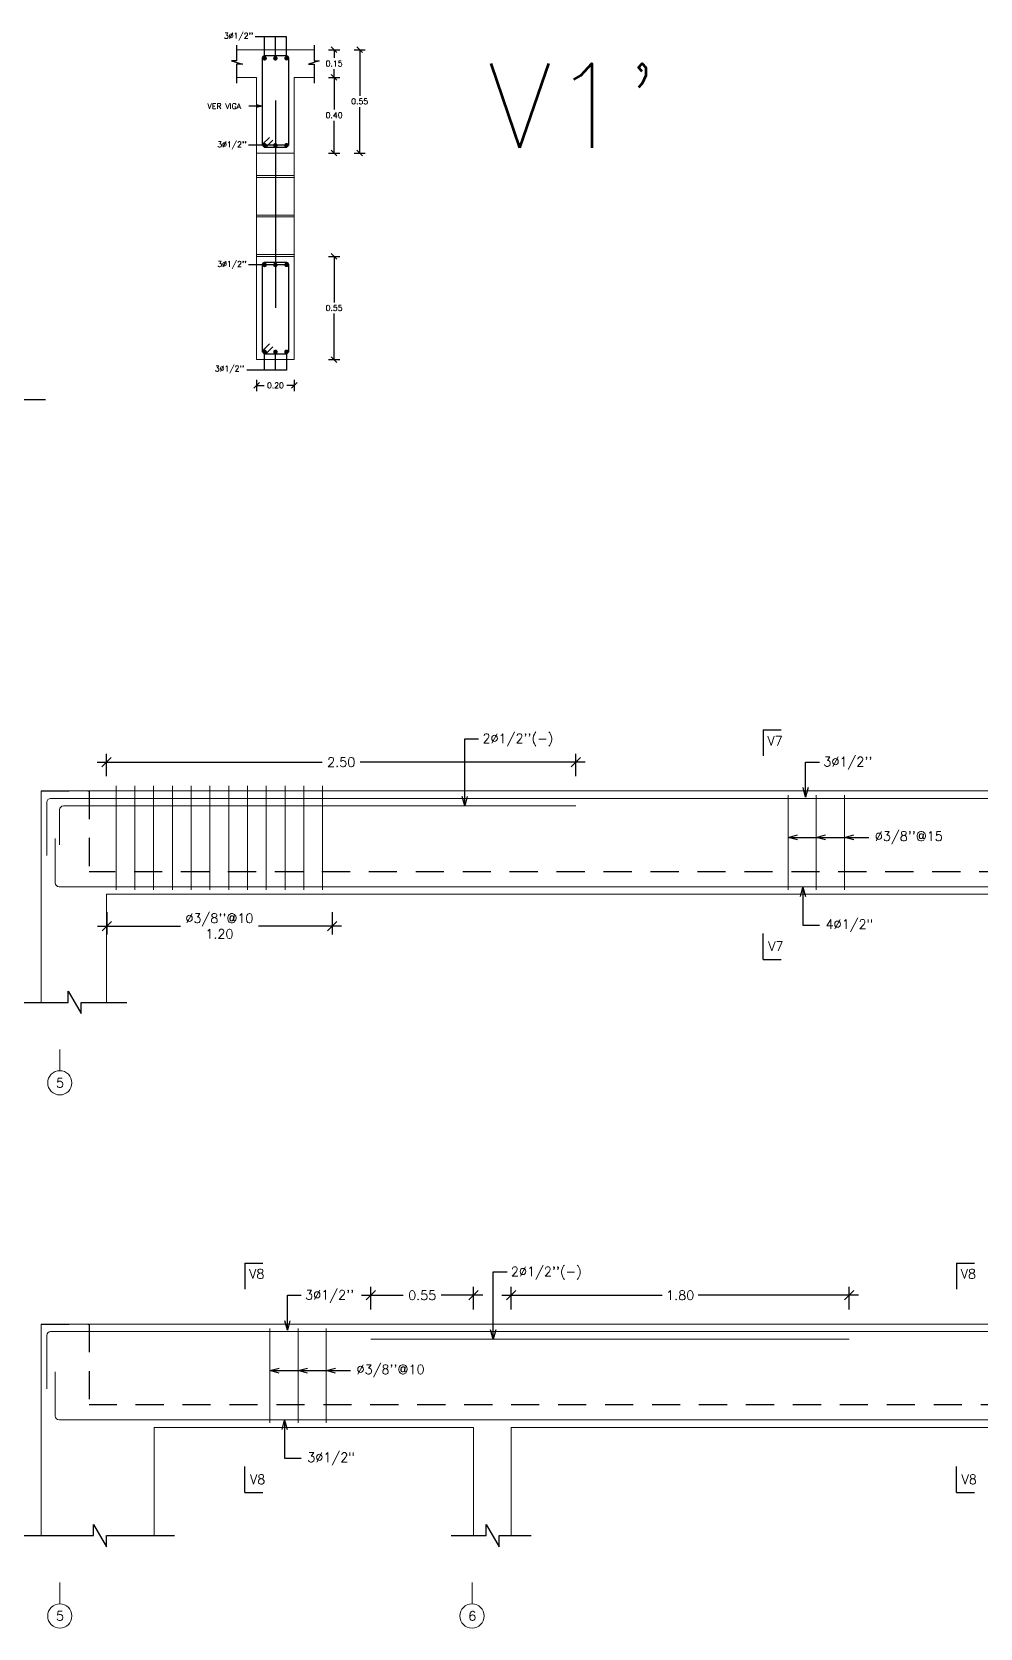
# Model space of a CAD drawing. Header units: metres. Extents: x -44 to 358, y -286 to 66.
# Drawn here: x 26.34 to 31.39, y -67.51 to -59.02 of the extents above; entities that cross this region are included whole.
import ezdxf

# ---------------------------------------------------------------- set-up
doc = ezdxf.new("R2010")
doc.units = ezdxf.units.M
doc.header["$LTSCALE"] = 0.3
doc.header["$PDMODE"] = 3
for name, pattern in [('CONTINU', [0]), ('DASHED', [0.75, 0.5, -0.25]), ('HIDDEN', [9.525, 6.35, -3.175])]:
    doc.linetypes.add(name, pattern=pattern)
for name, color, linetype in [('ACERO', 5, 'Continuous'), ('BP', 3, 'Continuous'), ('DETALLE', 3, 'Continuous'), ('DIMTEXTO', 4, 'Continuous'), ('Losas', 8, 'Continuous'), ('SECCION', 1, 'Continuous'), ('texto acero', 4, 'Continuous')]:
    doc.layers.add(name, color=color, linetype=linetype)
doc.layers.add('VIGAS', color=1, linetype='HIDDEN', lineweight=15)
doc.styles.add('RomanS', font='romans.shx')
doc.styles.add('SIMPLEX', font='simplex_.ttf', dxfattribs={"height": 0.2})
doc.styles.add('SMPLEX', font='simplex.shx')
doc.dimstyles.new('D-15', dxfattribs={"dimscale": 0.15, "dimtxt": 0.2, "dimasz": 0.2, "dimexe": 0.18, "dimexo": 0.2, "dimgap": 0.1, "dimtad": 0, "dimtih": 1, "dimtoh": 1, "dimzin": 0, "dimdsep": 46, "dimtxsty": 'SMPLEX', "dimblk": 'OBLIQUE', "dimcen": 0.09, "dimdle": 0.2, "dimclrd": 4, "dimclre": 4, "dimclrt": 4, "dimadec": 0, "dimazin": 0, "dimtfac": 1, "dimtofl": 0, "dimtmove": 0, "dimatfit": 3, "dimldrblk": 'OPEN30', "dimfxl": 1, "dimtolj": 1, "dimtzin": 0, "dimarcsym": 0})
doc.dimstyles.new('DIM-15', dxfattribs={"dimscale": 0.15, "dimtxt": 0.2, "dimasz": 0.2, "dimexe": 0.2, "dimexo": 0.1, "dimgap": 0.1, "dimtad": 0, "dimtih": 1, "dimtoh": 1, "dimzin": 0, "dimdsep": 46, "dimtxsty": 'RomanS', "dimblk1": 'OBLIQUE', "dimblk2": 'OBLIQUE', "dimsah": 1, "dimcen": 0.09, "dimclrd": 4, "dimclre": 4, "dimclrt": 4, "dimadec": 0, "dimazin": 0, "dimtfac": 1, "dimtofl": 0, "dimtmove": 1, "dimatfit": 3, "dimldrblk": 'OBLIQUE', "dimfxl": 0.2, "dimfxlon": 1, "dimtolj": 1, "dimtzin": 0, "dimarcsym": 0})
doc.dimstyles.new('DIM-25', dxfattribs={"dimscale": 0.25, "dimtxt": 0.2, "dimasz": 0.2, "dimexe": 0.18, "dimexo": 0.2, "dimgap": 0.1, "dimtad": 0, "dimtih": 1, "dimtoh": 1, "dimzin": 0, "dimdsep": 46, "dimtxsty": 'SMPLEX', "dimblk": 'OBLIQUE', "dimcen": 0.09, "dimdle": 0.2, "dimclrd": 4, "dimclre": 4, "dimclrt": 4, "dimadec": 0, "dimazin": 0, "dimtfac": 1, "dimtofl": 0, "dimtmove": 0, "dimatfit": 3, "dimldrblk": 'OPEN30', "dimfxl": 0.3, "dimfxlon": 1, "dimtolj": 1, "dimtzin": 0, "dimarcsym": 0})

# ---------------------------------------------------------------- blocks, each defined once
blk = doc.blocks.new('_OBLIQUE')
at = {"color": 0, "linetype": 'ByBlock'}
blk.add_line((-0.5, -0.5), (0.5, 0.5), dxfattribs=at)
blk = doc.blocks.new('_Open30')
at = {"color": 0, "lineweight": -2}
for p, q in [((-1, 0.27), (0, 0)), ((0, 0), (-1, -0.27)), ((0, 0), (-1, 0))]:
    blk.add_line(p, q, dxfattribs=at)
blk = doc.blocks.new('*D1837')
at = {"layer": 'DEFPOINTS', "color": 0, "linetype": 'Continuous', "transparency": 16777216}
for p in [(27.7368, -59.1104), (28.0855, -59.1104), (27.7368, -59.6604)]:
    blk.add_point(p, dxfattribs=at)
at = {"layer": 'DIMTEXTO', "color": 4, "linetype": 'Continuous', "lineweight": -2, "transparency": 16777216}
for p, q in [((28.0555, -59.1104), (28.1155, -59.1104)), ((28.0855, -59.1104), (28.0855, -59.3554)), ((28.0855, -59.6604), (28.0855, -59.4154)), ((28.0555, -59.6604), (28.1155, -59.6604))]:
    blk.add_line(p, q, dxfattribs=at)
at = {"layer": 'DIMTEXTO', "color": 4, "linetype": 'Continuous', "lineweight": -2, "transparency": 16777216, "xscale": 0.03, "yscale": 0.03, "zscale": 0.03}
for p, rotation in [((28.0855, -59.1104), 90), ((28.0855, -59.6604), 270)]:
    blk.add_blockref('_OBLIQUE', p, dxfattribs=dict(at, rotation=rotation))
at = {"layer": 'DIMTEXTO', "color": 4, "linetype": 'Continuous', "lineweight": 0, "transparency": 16777216, "insert": (28.0855, -59.3854), "char_height": 0.03, "attachment_point": 5, "style": 'SMPLEX'}
blk.add_mtext('\\A1;0.55', dxfattribs=at)
blk = doc.blocks.new('*D1838')
at = {"layer": 'DEFPOINTS', "color": 0, "linetype": 'Continuous', "transparency": 16777216}
for p in [(27.7368, -59.2575), (27.9492, -59.2575), (27.7368, -59.6604)]:
    blk.add_point(p, dxfattribs=at)
at = {"layer": 'DIMTEXTO', "color": 4, "linetype": 'Continuous', "lineweight": -2, "transparency": 16777216}
for p, q in [((27.9192, -59.2575), (27.9792, -59.2575)), ((27.9492, -59.2575), (27.9492, -59.4289)), ((27.9492, -59.6604), (27.9492, -59.4889)), ((27.9192, -59.6604), (27.9792, -59.6604))]:
    blk.add_line(p, q, dxfattribs=at)
at = {"layer": 'DIMTEXTO', "color": 4, "linetype": 'Continuous', "lineweight": -2, "transparency": 16777216, "xscale": 0.03, "yscale": 0.03, "zscale": 0.03}
for p, rotation in [((27.9492, -59.2575), 90), ((27.9492, -59.6604), 270)]:
    blk.add_blockref('_OBLIQUE', p, dxfattribs=dict(at, rotation=rotation))
at = {"layer": 'DIMTEXTO', "color": 4, "linetype": 'Continuous', "lineweight": 0, "transparency": 16777216, "insert": (27.9492, -59.4589), "char_height": 0.03, "attachment_point": 5, "style": 'SMPLEX'}
blk.add_mtext('\\A1;0.40', dxfattribs=at)
blk = doc.blocks.new('*D1839')
at = {"layer": 'DEFPOINTS', "color": 0, "linetype": 'Continuous', "transparency": 16777216}
for p in [(27.5368, -59.1104), (27.9492, -59.1104), (27.7368, -59.2575)]:
    blk.add_point(p, dxfattribs=at)
at = {"layer": 'DIMTEXTO', "color": 4, "linetype": 'Continuous', "lineweight": -2, "transparency": 16777216}
for p, q in [((27.9192, -59.1104), (27.9792, -59.1104)), ((27.9492, -59.1104), (27.9492, -59.1539)), ((27.9492, -59.2575), (27.9492, -59.2139)), ((27.9192, -59.2575), (27.9792, -59.2575))]:
    blk.add_line(p, q, dxfattribs=at)
at = {"layer": 'DIMTEXTO', "color": 4, "linetype": 'Continuous', "lineweight": -2, "transparency": 16777216, "xscale": 0.03, "yscale": 0.03, "zscale": 0.03}
for p, rotation in [((27.9492, -59.1104), 90), ((27.9492, -59.2575), 270)]:
    blk.add_blockref('_OBLIQUE', p, dxfattribs=dict(at, rotation=rotation))
at = {"layer": 'DIMTEXTO', "color": 4, "linetype": 'Continuous', "lineweight": 0, "transparency": 16777216, "insert": (27.9492, -59.1839), "char_height": 0.03, "attachment_point": 5, "style": 'SMPLEX'}
blk.add_mtext('\\A1;0.15', dxfattribs=at)
blk = doc.blocks.new('*D1840')
at = {"layer": 'DEFPOINTS', "color": 0, "linetype": 'Continuous', "transparency": 16777216}
for p in [(27.7368, -60.3575), (27.5368, -60.4375), (27.5368, -60.8976)]:
    blk.add_point(p, dxfattribs=at)
at = {"layer": 'DIMTEXTO', "color": 4, "linetype": 'Continuous', "lineweight": -2, "transparency": 16777216}
for p, q in [((27.5368, -60.8676), (27.5368, -60.9276)), ((27.5368, -60.8976), (27.5761, -60.8976)), ((27.7368, -60.8976), (27.6976, -60.8976)), ((27.7368, -60.8676), (27.7368, -60.9276))]:
    blk.add_line(p, q, dxfattribs=at)
at = {"layer": 'DIMTEXTO', "color": 4, "linetype": 'Continuous', "lineweight": -2, "transparency": 16777216, "xscale": 0.03, "yscale": 0.03, "zscale": 0.03, "rotation": 180}
blk.add_blockref('_OBLIQUE', (27.5368, -60.8976), dxfattribs=at)
at = {"layer": 'DIMTEXTO', "color": 4, "linetype": 'Continuous', "lineweight": -2, "transparency": 16777216, "xscale": 0.03, "yscale": 0.03, "zscale": 0.03}
blk.add_blockref('_OBLIQUE', (27.7368, -60.8976), dxfattribs=at)
at = {"layer": 'DIMTEXTO', "color": 4, "linetype": 'Continuous', "lineweight": 0, "transparency": 16777216, "insert": (27.6368, -60.8976), "char_height": 0.03, "attachment_point": 5, "style": 'SMPLEX'}
blk.add_mtext('\\A1;0.20', dxfattribs=at)
blk = doc.blocks.new('*D1841')
at = {"layer": 'DEFPOINTS', "color": 0, "linetype": 'Continuous', "transparency": 16777216}
for p in [(27.7368, -60.2104), (27.9492, -60.2104), (27.7368, -60.7604)]:
    blk.add_point(p, dxfattribs=at)
at = {"layer": 'DIMTEXTO', "color": 4, "linetype": 'Continuous', "lineweight": -2, "transparency": 16777216}
for p, q in [((27.9192, -60.2104), (27.9792, -60.2104)), ((27.9492, -60.2104), (27.9492, -60.4554)), ((27.9492, -60.7604), (27.9492, -60.5154)), ((27.9192, -60.7604), (27.9792, -60.7604))]:
    blk.add_line(p, q, dxfattribs=at)
at = {"layer": 'DIMTEXTO', "color": 4, "linetype": 'Continuous', "lineweight": -2, "transparency": 16777216, "xscale": 0.03, "yscale": 0.03, "zscale": 0.03}
for p, rotation in [((27.9492, -60.2104), 90), ((27.9492, -60.7604), 270)]:
    blk.add_blockref('_OBLIQUE', p, dxfattribs=dict(at, rotation=rotation))
at = {"layer": 'DIMTEXTO', "color": 4, "linetype": 'Continuous', "lineweight": 0, "transparency": 16777216, "insert": (27.9492, -60.4854), "char_height": 0.03, "attachment_point": 5, "style": 'SMPLEX'}
blk.add_mtext('\\A1;0.55', dxfattribs=at)
blk = doc.blocks.new('*D2098')
at = {"layer": 'DEFPOINTS', "color": 0, "linetype": 'Continuous', "transparency": 16777216}
for p in [(26.1607, -63.4866), (26.6445, -63.4866), (26.3887, -63.6066)]:
    blk.add_point(p, dxfattribs=at)
at = {"layer": 'DIMTEXTO', "color": 4, "linetype": 'Continuous', "lineweight": -2, "transparency": 16777216}
for p, q in [((26.1607, -63.4866), (26.1607, -63.4366)), ((26.2357, -63.4866), (26.1157, -63.4866)), ((26.2357, -63.6066), (26.1157, -63.6066)), ((26.1607, -63.6066), (26.1607, -63.6566))]:
    blk.add_line(p, q, dxfattribs=at)
at = {"layer": 'DIMTEXTO', "color": 4, "linetype": 'Continuous', "lineweight": -2, "transparency": 16777216, "xscale": 0.05, "yscale": 0.05, "zscale": 0.05}
for p, rotation in [((26.1607, -63.4866), 270), ((26.1607, -63.6066), 90)]:
    blk.add_blockref('_OBLIQUE', p, dxfattribs=dict(at, rotation=rotation))
at = {"layer": 'DIMTEXTO', "color": 4, "linetype": 'Continuous', "transparency": 16777216, "insert": (26.1607, -63.5466), "char_height": 0.05, "attachment_point": 5, "style": 'SMPLEX'}
blk.add_mtext('\\A1;0.12', dxfattribs=at)
blk = doc.blocks.new('*D2099')
at = {"layer": 'DEFPOINTS', "color": 0, "linetype": 'Continuous', "transparency": 16777216}
for p in [(26.3887, -63.0567), (25.9483, -63.6066), (26.6387, -63.6066)]:
    blk.add_point(p, dxfattribs=at)
at = {"layer": 'DIMTEXTO', "color": 4, "linetype": 'Continuous', "lineweight": -2, "transparency": 16777216}
for p, q in [((25.9483, -63.0067), (25.9483, -63.2817)), ((26.0233, -63.0567), (25.9033, -63.0567)), ((25.9483, -63.6566), (25.9483, -63.3817)), ((26.0233, -63.6066), (25.9033, -63.6066))]:
    blk.add_line(p, q, dxfattribs=at)
at = {"layer": 'DIMTEXTO', "color": 4, "linetype": 'Continuous', "lineweight": -2, "transparency": 16777216, "xscale": 0.05, "yscale": 0.05, "zscale": 0.05}
for p, rotation in [((25.9483, -63.0567), 90), ((25.9483, -63.6066), 270)]:
    blk.add_blockref('_OBLIQUE', p, dxfattribs=dict(at, rotation=rotation))
at = {"layer": 'DIMTEXTO', "color": 4, "linetype": 'Continuous', "transparency": 16777216, "insert": (25.9483, -63.3317), "char_height": 0.05, "attachment_point": 5, "style": 'SMPLEX'}
blk.add_mtext('\\A1;0.55', dxfattribs=at)
blk = doc.blocks.new('*D2105')
at = {"layer": 'DEFPOINTS', "color": 0, "transparency": 16777216}
for p in [(26.1607, -63.0567), (26.3887, -63.0567), (26.6445, -63.4866)]:
    blk.add_point(p, dxfattribs=at)
at = {"layer": 'DIMTEXTO', "color": 4, "lineweight": -2, "transparency": 16777216}
for p, q in [((26.1607, -63.0067), (26.1607, -63.2217)), ((26.2357, -63.0567), (26.1157, -63.0567)), ((26.1607, -63.5366), (26.1607, -63.3217)), ((26.2357, -63.4866), (26.1157, -63.4866))]:
    blk.add_line(p, q, dxfattribs=at)
at = {"layer": 'DIMTEXTO', "color": 4, "lineweight": -2, "transparency": 16777216, "xscale": 0.05, "yscale": 0.05, "zscale": 0.05}
for p, rotation in [((26.1607, -63.0567), 90), ((26.1607, -63.4866), 270)]:
    blk.add_blockref('_OBLIQUE', p, dxfattribs=dict(at, rotation=rotation))
at = {"layer": 'DIMTEXTO', "color": 4, "transparency": 16777216, "insert": (26.1607, -63.2717), "char_height": 0.05, "attachment_point": 5, "style": 'SMPLEX'}
blk.add_mtext('\\A1;0.43', dxfattribs=at)
blk = doc.blocks.new('*D2104')
at = {"layer": 'DEFPOINTS', "color": 0, "linetype": 'Continuous', "transparency": 16777216}
for p in [(29.2361, -62.9032), (26.7381, -63.6067), (29.2361, -63.6066)]:
    blk.add_point(p, dxfattribs=at)
at = {"layer": 'DIMTEXTO', "color": 4, "linetype": 'Continuous', "lineweight": -2, "transparency": 16777216}
for p, q in [((26.7381, -62.9782), (26.7381, -62.8582)), ((29.2361, -62.9782), (29.2361, -62.8582)), ((26.6881, -62.9032), (27.8859, -62.9032)), ((29.2861, -62.9032), (28.0883, -62.9032))]:
    blk.add_line(p, q, dxfattribs=at)
at = {"layer": 'DIMTEXTO', "color": 4, "linetype": 'Continuous', "lineweight": -2, "transparency": 16777216, "xscale": 0.05, "yscale": 0.05, "zscale": 0.05, "rotation": 180}
blk.add_blockref('_OBLIQUE', (26.7381, -62.9032), dxfattribs=at)
at = {"layer": 'DIMTEXTO', "color": 4, "linetype": 'Continuous', "lineweight": -2, "transparency": 16777216, "xscale": 0.05, "yscale": 0.05, "zscale": 0.05}
blk.add_blockref('_OBLIQUE', (29.2361, -62.9032), dxfattribs=at)
at = {"layer": 'DIMTEXTO', "color": 4, "linetype": 'Continuous', "transparency": 16777216, "insert": (27.9871, -62.9032), "char_height": 0.05, "attachment_point": 5, "style": 'SMPLEX'}
blk.add_mtext('\\A1;2.50', dxfattribs=at)
blk = doc.blocks.new('*U2107')
at = {"layer": 'ACERO', "linetype": 'Continuous', "lineweight": 0}
blk.add_line((0, 0.2515), (0, -0.3015), dxfattribs=at)
blk = doc.blocks.new('*U2108')
at = {"layer": 'DIMTEXTO', "color": 0, "linetype": 'ByBlock', "lineweight": -2, "transparency": 16777216}
for p in [(0, 0), (0.1, 0), (0.2, 0), (0.3, 0), (0.4, 0), (0.5, 0), (0.6, 0), (0.7, 0), (0.8, 0), (0.9, 0), (1, 0), (1.1, 0)]:
    blk.add_blockref('*U2107', p, dxfattribs=at)
blk = doc.blocks.new('*D2109')
at = {"layer": 'DEFPOINTS', "color": 0, "linetype": 'Continuous', "transparency": 16777216}
for p in [(26.7387, -63.6066), (27.9387, -63.6066), (27.9387, -63.7762)]:
    blk.add_point(p, dxfattribs=at)
at = {"layer": 'DIMTEXTO', "color": 4, "linetype": 'Continuous', "lineweight": -2, "transparency": 16777216}
for p, q in [((26.7387, -63.7012), (26.7387, -63.8212)), ((27.9387, -63.7012), (27.9387, -63.8212)), ((26.6887, -63.7762), (27.1316, -63.7762)), ((27.9887, -63.7762), (27.5459, -63.7762))]:
    blk.add_line(p, q, dxfattribs=at)
at = {"layer": 'DIMTEXTO', "color": 4, "linetype": 'Continuous', "lineweight": -2, "transparency": 16777216, "xscale": 0.05, "yscale": 0.05, "zscale": 0.05, "rotation": 180}
blk.add_blockref('_OBLIQUE', (26.7387, -63.7762), dxfattribs=at)
at = {"layer": 'DIMTEXTO', "color": 4, "linetype": 'Continuous', "lineweight": -2, "transparency": 16777216, "xscale": 0.05, "yscale": 0.05, "zscale": 0.05}
blk.add_blockref('_OBLIQUE', (27.9387, -63.7762), dxfattribs=at)
at = {"layer": 'DIMTEXTO', "color": 4, "linetype": 'Continuous', "transparency": 16777216, "insert": (27.3387, -63.7762), "char_height": 0.05, "attachment_point": 5, "style": 'SMPLEX'}
blk.add_mtext("\\A1;%%C3/8''@10\\P1.20", dxfattribs=at)
blk = doc.blocks.new('*D2111')
at = {"layer": 'DEFPOINTS', "color": 0, "linetype": 'Continuous', "transparency": 16777216}
for p in [(26.1607, -66.3251), (26.6445, -66.3251), (26.3887, -66.4451)]:
    blk.add_point(p, dxfattribs=at)
at = {"layer": 'DIMTEXTO', "color": 4, "linetype": 'Continuous', "lineweight": -2, "transparency": 16777216}
for p, q in [((26.1607, -66.3251), (26.1607, -66.2751)), ((26.2357, -66.3251), (26.1157, -66.3251)), ((26.2357, -66.4451), (26.1157, -66.4451)), ((26.1607, -66.4451), (26.1607, -66.4951))]:
    blk.add_line(p, q, dxfattribs=at)
at = {"layer": 'DIMTEXTO', "color": 4, "linetype": 'Continuous', "lineweight": -2, "transparency": 16777216, "xscale": 0.05, "yscale": 0.05, "zscale": 0.05}
for p, rotation in [((26.1607, -66.3251), 270), ((26.1607, -66.4451), 90)]:
    blk.add_blockref('_OBLIQUE', p, dxfattribs=dict(at, rotation=rotation))
at = {"layer": 'DIMTEXTO', "color": 4, "linetype": 'Continuous', "transparency": 16777216, "insert": (26.1607, -66.3851), "char_height": 0.05, "attachment_point": 5, "style": 'SMPLEX'}
blk.add_mtext('\\A1;0.12', dxfattribs=at)
blk = doc.blocks.new('*D2112')
at = {"layer": 'DEFPOINTS', "color": 0, "linetype": 'Continuous', "transparency": 16777216}
for p in [(26.3887, -65.8952), (25.9483, -66.4451), (26.6387, -66.4451)]:
    blk.add_point(p, dxfattribs=at)
at = {"layer": 'DIMTEXTO', "color": 4, "linetype": 'Continuous', "lineweight": -2, "transparency": 16777216}
for p, q in [((25.9483, -65.8452), (25.9483, -66.1202)), ((26.0233, -65.8952), (25.9033, -65.8952)), ((25.9483, -66.4951), (25.9483, -66.2202)), ((26.0233, -66.4451), (25.9033, -66.4451))]:
    blk.add_line(p, q, dxfattribs=at)
at = {"layer": 'DIMTEXTO', "color": 4, "linetype": 'Continuous', "lineweight": -2, "transparency": 16777216, "xscale": 0.05, "yscale": 0.05, "zscale": 0.05}
for p, rotation in [((25.9483, -65.8952), 90), ((25.9483, -66.4451), 270)]:
    blk.add_blockref('_OBLIQUE', p, dxfattribs=dict(at, rotation=rotation))
at = {"layer": 'DIMTEXTO', "color": 4, "linetype": 'Continuous', "transparency": 16777216, "insert": (25.9483, -66.1702), "char_height": 0.05, "attachment_point": 5, "style": 'SMPLEX'}
blk.add_mtext('\\A1;0.55', dxfattribs=at)
blk = doc.blocks.new('*D2117')
at = {"layer": 'DEFPOINTS', "color": 0, "transparency": 16777216}
for p in [(26.1607, -65.8952), (26.3887, -65.8952), (26.6445, -66.3251)]:
    blk.add_point(p, dxfattribs=at)
at = {"layer": 'DIMTEXTO', "color": 4, "lineweight": -2, "transparency": 16777216}
for p, q in [((26.1607, -65.8452), (26.1607, -66.0602)), ((26.2357, -65.8952), (26.1157, -65.8952)), ((26.1607, -66.3751), (26.1607, -66.1602)), ((26.2357, -66.3251), (26.1157, -66.3251))]:
    blk.add_line(p, q, dxfattribs=at)
at = {"layer": 'DIMTEXTO', "color": 4, "lineweight": -2, "transparency": 16777216, "xscale": 0.05, "yscale": 0.05, "zscale": 0.05}
for p, rotation in [((26.1607, -65.8952), 90), ((26.1607, -66.3251), 270)]:
    blk.add_blockref('_OBLIQUE', p, dxfattribs=dict(at, rotation=rotation))
at = {"layer": 'DIMTEXTO', "color": 4, "transparency": 16777216, "insert": (26.1607, -66.1102), "char_height": 0.05, "attachment_point": 5, "style": 'SMPLEX'}
blk.add_mtext('\\A1;0.43', dxfattribs=at)
blk = doc.blocks.new('*D2116')
at = {"layer": 'DEFPOINTS', "color": 0, "linetype": 'Continuous', "transparency": 16777216}
for p in [(30.692, -65.7417), (28.892, -66.4452), (30.692, -66.4451)]:
    blk.add_point(p, dxfattribs=at)
at = {"layer": 'DIMTEXTO', "color": 4, "linetype": 'Continuous', "lineweight": -2, "transparency": 16777216}
for p, q in [((28.842, -65.7417), (29.6956, -65.7417)), ((28.892, -65.8167), (28.892, -65.6967)), ((30.742, -65.7417), (29.8884, -65.7417)), ((30.692, -65.8167), (30.692, -65.6967))]:
    blk.add_line(p, q, dxfattribs=at)
at = {"layer": 'DIMTEXTO', "color": 4, "linetype": 'Continuous', "lineweight": -2, "transparency": 16777216, "xscale": 0.05, "yscale": 0.05, "zscale": 0.05, "rotation": 180}
blk.add_blockref('_OBLIQUE', (28.892, -65.7417), dxfattribs=at)
at = {"layer": 'DIMTEXTO', "color": 4, "linetype": 'Continuous', "lineweight": -2, "transparency": 16777216, "xscale": 0.05, "yscale": 0.05, "zscale": 0.05}
blk.add_blockref('_OBLIQUE', (30.692, -65.7417), dxfattribs=at)
at = {"layer": 'DIMTEXTO', "color": 4, "linetype": 'Continuous', "transparency": 16777216, "insert": (29.792, -65.7417), "char_height": 0.05, "attachment_point": 5, "style": 'SMPLEX'}
blk.add_mtext('\\A1;1.80', dxfattribs=at)
blk = doc.blocks.new('*D2119')
at = {"layer": 'DEFPOINTS', "color": 0, "linetype": 'Continuous', "transparency": 16777216}
for p in [(28.692, -65.7417), (28.1453, -66.4451), (28.692, -66.4451)]:
    blk.add_point(p, dxfattribs=at)
at = {"layer": 'DIMTEXTO', "color": 4, "linetype": 'Continuous', "lineweight": -2, "transparency": 16777216}
for p, q in [((28.0953, -65.7417), (28.3175, -65.7417)), ((28.1453, -65.8167), (28.1453, -65.6967)), ((28.742, -65.7417), (28.5198, -65.7417)), ((28.692, -65.8167), (28.692, -65.6967))]:
    blk.add_line(p, q, dxfattribs=at)
at = {"layer": 'DIMTEXTO', "color": 4, "linetype": 'Continuous', "lineweight": -2, "transparency": 16777216, "xscale": 0.05, "yscale": 0.05, "zscale": 0.05, "rotation": 180}
blk.add_blockref('_OBLIQUE', (28.1453, -65.7417), dxfattribs=at)
at = {"layer": 'DIMTEXTO', "color": 4, "linetype": 'Continuous', "lineweight": -2, "transparency": 16777216, "xscale": 0.05, "yscale": 0.05, "zscale": 0.05}
blk.add_blockref('_OBLIQUE', (28.692, -65.7417), dxfattribs=at)
at = {"layer": 'DIMTEXTO', "color": 4, "linetype": 'Continuous', "transparency": 16777216, "insert": (28.4187, -65.7417), "char_height": 0.05, "attachment_point": 5, "style": 'SMPLEX'}
blk.add_mtext('\\A1;0.55', dxfattribs=at)

msp = doc.modelspace()

# ---------------------------------------------------------------- linework, layer by layer
at = {"layer": 'ACERO'}
for p, q in [((27.6977248, -59.1437848), (27.5774711, -59.1437848)), ((27.5674711, -59.621004, 0.4671289), (27.5674711, -59.1537848)), ((27.7077248, -59.621004, 0.4671289), (27.7077248, -59.1537848)), ((27.6368457, -59.3801053), (27.6368457, -60.4854061)), ((27.5676199, -59.6130214, 0.4671289), (27.6055969, -59.5768305, 0.4671289)), ((27.6977248, -59.631004, 0.4671289), (27.5774711, -59.631004, 0.4671289)), ((27.5856229, -59.6289159, 0.4671289), (27.6235999, -59.5927251, 0.4671289)), ((27.6977248, -60.2437848), (27.5774711, -60.2437848)), ((27.5674711, -60.721004, 0.4671289), (27.5674711, -60.2537848)), ((27.7077248, -60.721004, 0.4671289), (27.7077248, -60.2537848)), ((27.5676199, -60.7130214, 0.4671289), (27.6055969, -60.6768305, 0.4671289)), ((27.5676199, -60.7130214, 0.4671289), (27.6055969, -60.6768305, 0.4671289)), ((27.6977248, -60.731004, 0.4671289), (27.5774711, -60.731004, 0.4671289)), ((27.6977248, -60.731004, 0.4671289), (27.5774711, -60.731004, 0.4671289)), ((27.5856229, -60.7289159, 0.4671289), (27.6235999, -60.6927251, 0.4671289)), ((27.5856229, -60.7289159, 0.4671289), (27.6235999, -60.6927251, 0.4671289))]:
    msp.add_line(p, q, dxfattribs=at)
at = {"layer": 'ACERO', "linetype": 'Continuous', "lineweight": 0}
for p, q in [((26.4400243, -63.0966728), (34.7283498, -63.0966781)), ((26.5079806, -63.136678), (29.2360549, -63.1364727)), ((30.3665824, -63.0792007), (30.3665824, -63.5821958)), ((30.5165824, -63.0792007), (30.5165824, -63.5821958)), ((30.6665824, -63.0792007), (30.6665824, -63.5821958)), ((26.4646779, -63.310305), (26.4646779, -63.5465004)), ((26.4846779, -63.5665004), (34.6985355, -63.5665057)), ((26.4400243, -65.9351773), (34.4305823, -65.9351826)), ((27.6071247, -65.9177052), (27.6071247, -66.4207003)), ((27.7571247, -65.9177052), (27.7571247, -66.4207003)), ((27.9071247, -65.9177052), (27.9071247, -66.4207003)), ((28.1453183, -65.9751032), (30.6919862, -65.9749774)), ((26.4646779, -66.1488095), (26.4646779, -66.3850049)), ((26.4846779, -66.4050049), (34.400768, -66.4050102))]:
    msp.add_line(p, q, dxfattribs=at)
at = {"layer": 'ACERO', "const_width": 0.012}
for points in [[(27.5853615, -59.1561259, 1), (27.5733615, -59.1561259, 1)], [(27.64266, -59.1561259, 1), (27.63066, -59.1561259, 1)], [(27.702353, -59.1558178, 1), (27.690353, -59.1558178, 1)], [(27.7016989, -59.6192332, 1), (27.6896989, -59.6192332, 1)], [(27.5853615, -60.2561259, 1), (27.5733615, -60.2561259, 1)], [(27.64266, -60.2561259, 1), (27.63066, -60.2561259, 1)], [(27.702353, -60.2558178, 1), (27.690353, -60.2558178, 1)], [(27.7016989, -60.7192332, 1), (27.6896989, -60.7192332, 1)]]:
    msp.add_lwpolyline(points, format="xyb", close=True, dxfattribs=at)
at = {"layer": 'ACERO', "const_width": 0.012, "elevation": 0.4671289}
for points in [[(27.5855472, -59.6192332, 1), (27.5735472, -59.6192332, 1)], [(27.6429122, -59.6192332, 1), (27.6309122, -59.6192332, 1)], [(27.7020281, -59.6187897, 1), (27.6900281, -59.6187897, 1)], [(27.5855472, -60.7192332, 1), (27.5735472, -60.7192332, 1)], [(27.6429122, -60.7192332, 1), (27.6309122, -60.7192332, 1)], [(27.6429122, -60.7192332, 1), (27.6309122, -60.7192332, 1)], [(27.7020281, -60.7187897, 1), (27.6900281, -60.7187897, 1)], [(27.7020281, -60.7187897, 1), (27.6900281, -60.7187897, 1)]]:
    msp.add_lwpolyline(points, format="xyb", close=True, dxfattribs=at)
at = {"layer": 'ACERO', "linetype": 'Continuous', "lineweight": 0}
for points in [[(26.4400242, -63.0966728, 0.414213562), (26.4200242, -63.1166728), (26.4200242, -63.4006336)], [(26.5079806, -63.136678, 0.414213562), (26.4879806, -63.156678), (26.4879806, -63.343216)], [(26.4400242, -65.9351773, 0.414213562), (26.4200242, -65.9551773), (26.4200242, -66.2391382)]]:
    msp.add_lwpolyline(points, format="xyb", dxfattribs=at)
at = {"layer": 'ACERO'}
for centre, start, end in [((27.5774711, -59.1537848), 90, 180), ((27.6977248, -59.1537848), 0, 90), ((27.5774711, -60.2537848), 90, 180), ((27.6977248, -60.2537848), 0, 90)]:
    msp.add_arc(centre, 0.01, start, end, dxfattribs=at)
at = {"layer": 'ACERO', "linetype": 'Continuous', "lineweight": 0}
for centre in [(26.4846779, -63.5465004), (26.4846779, -66.3850049)]:
    msp.add_arc(centre, 0.02, 180, 270, dxfattribs=at)
at = {"layer": 'BP'}
for points in [[(27.4302713, -59.0866422), (27.4302713, -59.1697877), (27.4032184, -59.1697877), (27.4607173, -59.1869422), (27.4302713, -59.1869422), (27.4302713, -59.2877939)], [(27.8434202, -59.0866422), (27.8434202, -59.1697877), (27.8704731, -59.1697877), (27.8129742, -59.1869422), (27.8434202, -59.1869422), (27.8434202, -59.2877939)]]:
    msp.add_lwpolyline(points, dxfattribs=at)
at = {"layer": 'DETALLE', "ltscale": 0.2}
for points in [[(25.8364756, -60.9727768), (26.1015801, -60.9727768), (26.1015801, -60.9129324), (26.1707859, -61.0321705), (26.1707859, -60.9727768), (26.4131841, -60.9727768)], [(26.2685689, -64.1827904), (26.5336733, -64.1827904), (26.5336733, -64.122946), (26.6028791, -64.2421841), (26.6028791, -64.1827904), (26.8452773, -64.1827904)], [(26.2685689, -67.0212949), (26.6688497, -67.0212949), (26.6688497, -66.9614505), (26.7380555, -67.0806886), (26.7380555, -67.0212949), (27.0991744, -67.0212949)], [(28.5724659, -67.0212949), (28.7583342, -67.0212949), (28.7583342, -66.9614505), (28.82754, -67.0806886), (28.82754, -67.0212949), (28.9991744, -67.0212949)]]:
    msp.add_lwpolyline(points, dxfattribs=at)
at = {"layer": 'DIMTEXTO', "ltscale": 0.2}
for p, q in [((27.696353, -59.619298), (27.4940586, -59.619298)), ((27.696353, -60.2558178), (27.4940586, -60.2558178))]:
    msp.add_line(p, q, dxfattribs=at)
at = {"layer": 'DIMTEXTO', "color": 6, "linetype": 'Continuous', "ltscale": 0.01}
for p, q in [((30.233416, -62.7320961, -1.8111655), (30.233416, -62.8698196, -1.8111655)), ((30.233416, -62.7320961, -1.8111655), (30.3296398, -62.7320961, -1.8111655)), ((30.233416, -63.9530888, -1.8111655), (30.233416, -63.8153652, -1.8111655)), ((30.233416, -63.9530888, -1.8111655), (30.3296398, -63.9530888, -1.8111655)), ((27.4739584, -65.5706006, -1.8111655), (27.4739584, -65.7083242, -1.8111655)), ((27.4739584, -65.5706006, -1.8111655), (27.5701822, -65.5706006, -1.8111655)), ((31.2627783, -65.5706006, -1.8111655), (31.2627783, -65.7083242, -1.8111655)), ((31.2627783, -65.5706006, -1.8111655), (31.3590021, -65.5706006, -1.8111655)), ((27.4739584, -66.7915934, -1.8111655), (27.4739584, -66.6538698, -1.8111655)), ((31.2627783, -66.7915934, -1.8111655), (31.2627783, -66.6538698, -1.8111655)), ((27.4739584, -66.7915934, -1.8111655), (27.5701822, -66.7915934, -1.8111655)), ((31.2627783, -66.7915934, -1.8111655), (31.3590021, -66.7915934, -1.8111655))]:
    msp.add_line(p, q, dxfattribs=at)
at = {"layer": 'DIMTEXTO', "elevation": 0.4671289}
for points in [[(27.6951697, -59.1486827), (27.6951697, -59.0409308), (27.5294662, -59.0409308)], [(27.5795472, -59.151579), (27.5795472, -59.0409308)], [(27.6368457, -59.151579), (27.6368457, -59.0409308)], [(27.5795472, -60.8158433), (27.5795472, -60.7132332)], [(27.6369122, -60.8158433), (27.6369122, -60.7132332)]]:
    msp.add_lwpolyline(points, dxfattribs=at)
at = {"layer": 'DIMTEXTO'}
msp.add_lwpolyline([(27.6956989, -60.7127987), (27.6956989, -60.8158433), (27.4851074, -60.8158433)], dxfattribs=at)
at = {"layer": 'Losas', "linetype": 'DASHED'}
for points in [[(26.3887423, -63.056714), (26.644476, -63.056714), (26.6444761, -63.4866221)], [(34.5340188, -63.4866209), (26.644476, -63.4866221)], [(26.3887423, -65.8952186), (26.644476, -65.8952186), (26.6444761, -66.3251266)], [(34.291985, -66.3251254), (26.644476, -66.3251266)]]:
    msp.add_lwpolyline(points, dxfattribs=at)
at = {"layer": 'SECCION', "linetype": 'CONTINU', "lineweight": 0}
for p, q in [((27.8434202, -59.1104061), (27.4302713, -59.1104061)), ((27.5368457, -59.2574845), (27.4302713, -59.2574845)), ((27.5368457, -59.2574845), (27.5368457, -59.6604061)), ((27.7368457, -59.2574845), (27.7368457, -59.6604061)), ((27.7368457, -59.2574845), (27.8434202, -59.2574845)), ((27.7368457, -59.6604061), (27.5368457, -59.6604061)), ((27.7368457, -60.7604061), (27.5368457, -60.7604061))]:
    msp.add_line(p, q, dxfattribs=at)
at = {"layer": 'SECCION', "color": 8, "linetype": 'CONTINU', "lineweight": 0}
for p, q in [((27.5368457, -59.6604061), (27.5368457, -60.2104061)), ((27.7368457, -59.6604061), (27.7368457, -60.2104061))]:
    msp.add_line(p, q, dxfattribs=at)
for points in [[(27.5368457, -59.7804061), (27.7368457, -59.7804061)], [(27.5368457, -59.7904061), (27.7368457, -59.7904061)], [(27.5368457, -59.9904061), (27.7368457, -59.9904061)], [(27.5368457, -60.0004061), (27.7368457, -60.0004061)], [(27.5368457, -60.2004061), (27.7368457, -60.2004061)]]:
    msp.add_lwpolyline(points, dxfattribs=at)
at = {"layer": 'SECCION', "linetype": 'CONTINU', "lineweight": 0}
msp.add_lwpolyline([(27.5368457, -60.2104061), (27.7368457, -60.2104061), (27.7368457, -60.7604061), (27.5368457, -60.7604061)], close=True, dxfattribs=at)
at = {"layer": 'VIGAS', "linetype": 'Continuous', "lineweight": 0}
for p, q in [((26.3887423, -63.0567172), (34.7897525, -63.0567136)), ((26.3887423, -63.0567172), (26.3887423, -64.1827904)), ((34.291985, -63.6066167), (26.7380879, -63.6066154)), ((26.7380879, -63.6066173), (26.7380879, -64.1827904)), ((26.488743, -64.5459706), (26.488743, -64.4324754)), ((26.3887423, -65.8952218), (34.491985, -65.8952182)), ((26.3887423, -65.8952218), (26.3887423, -67.0212949)), ((28.691985, -66.4451202), (26.991985, -66.4451199)), ((26.991985, -66.4451218), (26.991985, -67.0212949)), ((28.691985, -66.4451202), (28.691985, -67.0212949)), ((28.891985, -66.4451203), (28.891985, -67.0212949)), ((34.291985, -66.4451213), (28.891985, -66.4451203)), ((26.488743, -67.3844751), (26.488743, -67.2709799)), ((28.683743, -67.3844751), (28.683743, -67.2709799))]:
    msp.add_line(p, q, dxfattribs=at)
for centre in [(26.488743, -64.6104496), (26.488743, -67.4489541), (28.683743, -67.4489541)]:
    msp.add_circle(centre, 0.064479, dxfattribs=at)

# ---------------------------------------------------------------- block references
at = {"layer": 'DIMTEXTO'}
msp.add_blockref('*U2108', (26.7884228, -63.2807976), dxfattribs=at)

# ---------------------------------------------------------------- texts
at = {"layer": 'DIMTEXTO', "color": 4, "char_height": 0.03, "attachment_point": 4, "style": 'SMPLEX'}
for s, insert in [("3%%C1/2''", (27.3627922, -59.0413258, 0.4671289)), ('VER VIGA', (27.2750372, -59.4108074, 0.1950288)), ("3%%C1/2''", (27.3273846, -59.619693)), ("3%%C1/2''", (27.3273846, -60.2562128)), ("3%%C1/2''", (27.3143575, -60.8126523, 1.8575108))]:
    msp.add_mtext(s, dxfattribs=dict(at, insert=insert))
at = {"layer": 'DIMTEXTO', "insert": (28.7644468, -59.4080834), "char_height": 0.448, "width": 0.534244415, "attachment_point": 4, "style": 'SIMPLEX'}
msp.add_mtext("V1'", dxfattribs=at)
at = {"layer": 'DIMTEXTO', "color": 4, "linetype": 'Continuous', "lineweight": 0, "char_height": 0.05, "style": 'SMPLEX'}
for s, insert, attachment_point in [("2%%C1/2''(-)", (28.7393012, -62.7850297), 4), ('V7', (30.2563295, -62.7893264, -1.8111655), 4), ("3%%C1/2''", (30.5543114, -62.9091849), 4), ("%%C3/8''@15", (30.8282118, -63.3058859, 1.8575108), 4), ('5', (26.4900572, -64.6104496), 5), ('V8', (27.4968718, -65.6278309, -1.8111655), 4), ("2%%C1/2''(-)", (28.89062, -65.6235342), 4), ('V8', (31.2856918, -65.6278309, -1.8111655), 4), ("3%%C1/2''", (27.7948538, -65.7476894), 4), ("%%C3/8''@10", (28.0687542, -66.1443904, 1.8575108), 4), ('5', (26.4900572, -67.4489541), 5), ('6', (28.6850572, -67.4489541), 5)]:
    msp.add_mtext(s, dxfattribs=dict(at, insert=insert, attachment_point=attachment_point))

# ---------------------------------------------------------------- dimensions: what is measured, and where the dimension line sits
at = {"layer": 'DIMTEXTO', "linetype": 'Continuous', "lineweight": 0}
for base, p1, p2, angle, picture, middle in [((27.9491609, -59.1104061), (27.7368457, -59.2574845), (27.5368457, -59.1104061), 270, '*D1839', (27.9491609, -59.1839453)), ((28.0854669, -59.1104061), (27.7368457, -59.6604061), (27.7368457, -59.1104061), 270, '*D1837', (28.0854669, -59.3854061)), ((27.9491609, -59.2574845), (27.7368457, -59.6604061), (27.7368457, -59.2574845), 270, '*D1838', (27.9491609, -59.4589453)), ((27.9491609, -60.2104061), (27.7368457, -60.7604061), (27.7368457, -60.2104061), 90, '*D1841', (27.9491609, -60.4854061))]:
    dim = msp.add_linear_dim(base=base, p1=p1, p2=p2, angle=angle, dimstyle='DIM-15', override={"dimtxsty": 'SMPLEX'}, dxfattribs=at)
    dim.commit()
    dim.dimension.update_dxf_attribs({"geometry": picture, "text_midpoint": middle})
dim = msp.add_linear_dim(base=(27.5368457, -60.8975759), p1=(27.7368457, -60.3574845), p2=(27.5368457, -60.4374845), dimstyle='DIM-15', override={"dimtxsty": 'SMPLEX'}, dxfattribs=at)
dim.commit()
dim.dimension.update_dxf_attribs({"geometry": '*D1840', "text_midpoint": (27.6368457, -60.8975759)})
at = {"layer": 'DIMTEXTO', "linetype": 'Continuous'}
for base, p1, p2, picture, middle in [((29.2360536, -62.9031668), (26.7380877, -63.606717), (29.2360536, -63.6066158), '*D2104', (27.9870707, -62.9031668)), ((28.691985, -65.7416715), (28.1453183, -66.4451201), (28.691985, -66.4451206), '*D2119', (28.4186517, -65.7416715)), ((30.691985, -65.7416715), (28.891985, -66.4452216), (30.691985, -66.4451206), '*D2116', (29.791985, -65.7416715))]:
    dim = msp.add_linear_dim(base=base, p1=p1, p2=p2, dimstyle='DIM-25', dxfattribs=at)
    dim.commit()
    dim.dimension.update_dxf_attribs({"geometry": picture, "text_midpoint": middle})
for base, p1, p2, picture, middle in [((25.9482664, -63.6066146), (26.3887423, -63.0567187), (26.6387423, -63.6066146), '*D2099', (25.9482664, -63.3316666)), ((26.1607321, -63.4866221), (26.3887423, -63.6066146), (26.6444761, -63.4866221), '*D2098', (26.1607321, -63.5466183)), ((25.9482664, -66.4451191), (26.3887423, -65.8952232), (26.6387423, -66.4451191), '*D2112', (25.9482664, -66.1701711)), ((26.1607321, -66.3251266), (26.3887423, -66.4451191), (26.6444761, -66.3251266), '*D2111', (26.1607321, -66.3851229))]:
    dim = msp.add_linear_dim(base=base, p1=p1, p2=p2, angle=90, dimstyle='DIM-25', dxfattribs=at)
    dim.commit()
    dim.dimension.update_dxf_attribs({"geometry": picture, "text_midpoint": middle})
at = {"layer": 'DIMTEXTO'}
for base, p1, p2, picture, middle in [((26.1607321, -63.0567188), (26.6444761, -63.4866221), (26.3887423, -63.0567188), '*D2105', (26.1607321, -63.2716705)), ((26.1607321, -65.8952233), (26.6444761, -66.3251266), (26.3887423, -65.8952233), '*D2117', (26.1607321, -66.110175))]:
    dim = msp.add_linear_dim(base=base, p1=p1, p2=p2, angle=90, dimstyle='DIM-25', override={"dimtmove": 1}, dxfattribs=at)
    dim.commit()
    dim.dimension.update_dxf_attribs({"geometry": picture, "text_midpoint": middle})
at = {"layer": 'DIMTEXTO', "linetype": 'Continuous'}
dim = msp.add_linear_dim(base=(27.938742, -63.7762391), p1=(26.7387423, -63.6066154), p2=(27.938742, -63.6066137), text="%%C3/8''@10\\P<>", dimstyle='DIM-25', dxfattribs=at)
dim.commit()
dim.dimension.update_dxf_attribs({"geometry": '*D2109', "text_midpoint": (27.3387422, -63.7762391)})

# ---------------------------------------------------------------- leaders
at = {"layer": 'DIMTEXTO', "color": 4}
msp.add_leader([(27.5658229, -59.4101725, 0.3783733), (27.4948929, -59.4101725, 0.3783733)], dimstyle='D-15', override={"dimgap": 0.1, "dimtad": 0}, dxfattribs=at)
at = {"layer": 'texto acero', "color": 1}
for points in [[(28.6450244, -63.1362998), (28.6450244, -62.7791125), (28.7186397, -62.7791125)], [(30.4600346, -63.0889502), (30.4600346, -62.9032678), (30.5336499, -62.9032678)], [(30.3665824, -63.3041414), (30.7957349, -63.3041414)], [(30.5165824, -63.3041414), (30.7957349, -63.3041414)], [(30.6665824, -63.3041414), (30.7957349, -63.3041414)], [(30.4453784, -63.5683696), (30.4453784, -63.7708826), (30.5337851, -63.7708826)], [(28.7963431, -65.9748043), (28.7963431, -65.6176171), (28.8699585, -65.6176171)], [(27.700577, -65.9274547), (27.700577, -65.7417723), (27.7741923, -65.7417723)], [(27.6071247, -66.142646), (28.0362772, -66.142646)], [(27.7571247, -66.142646), (28.0362772, -66.142646)], [(27.9071247, -66.142646), (28.0362772, -66.142646)], [(27.6859207, -66.4068742), (27.6859207, -66.6093871), (27.7743274, -66.6093871)]]:
    msp.add_leader(points, dimstyle='DIM-25', dxfattribs=at)

# ---------------------------------------------------------------- next in the draw order: texts
at = {"layer": 'DIMTEXTO', "color": 4, "linetype": 'Continuous', "lineweight": 0, "char_height": 0.05, "attachment_point": 4, "style": 'SMPLEX', "bg_fill": 3, "box_fill_scale": 1.2, "bg_fill_color": 256, "bg_fill_transparency": 0}
for s, insert in [('4%%C1/2"', (30.5658192, -63.7741367)), ('V7', (30.260884, -63.8830889, -1.8111655)), ('3%%C1/2"', (27.8063616, -66.6126412)), ('V8', (27.5014264, -66.7215935, -1.8111655)), ('V8', (31.2902463, -66.7215935, -1.8111655))]:
    msp.add_mtext(s, dxfattribs=dict(at, insert=insert))

doc.saveas('drawing.dxf')
